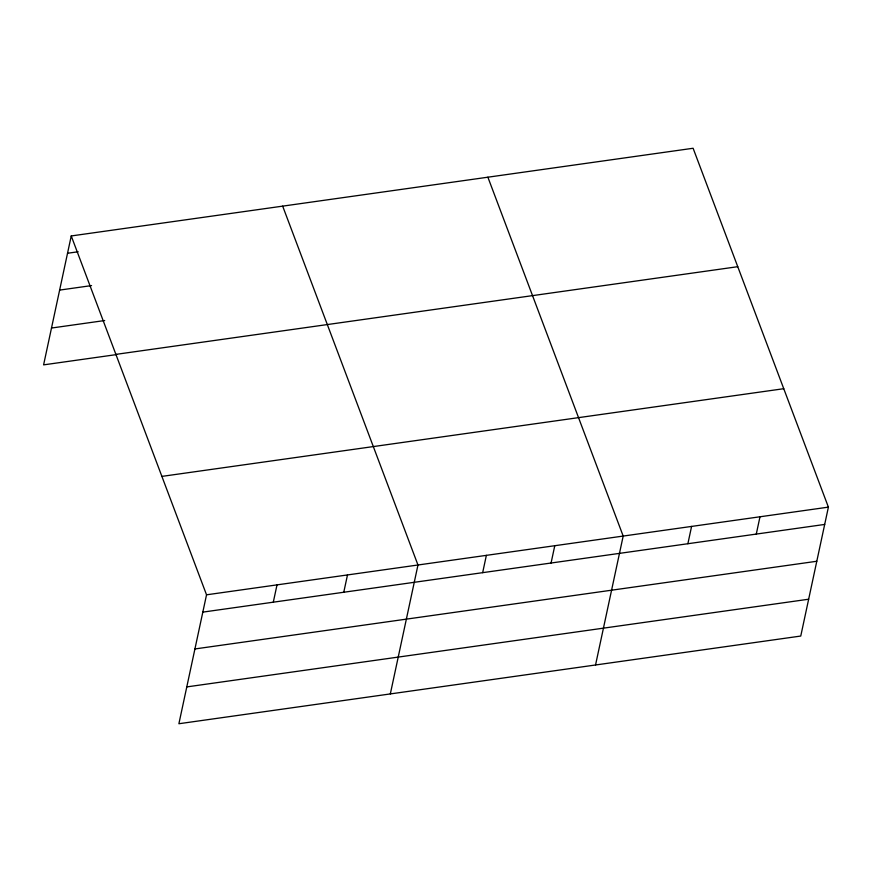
<?xml version="1.0" encoding="UTF-8"?>
<svg xmlns="http://www.w3.org/2000/svg" width="872" height="872" viewBox="0 0 872 872"><rect width="100%" height="100%" fill="white"/><g stroke="black" fill="none" stroke-linecap="round" stroke-linejoin="round"><path stroke-width="1.31" d="M71.242 235.952L206.533 594.813L178.891 723.738L800.758 636.048L828.4 507.133L693.109 148.262L71.242 235.952L43.6 364.867L116.739 354.555M273.296 602.181L277.013 584.883M343.775 592.241L347.492 574.942M390.329 693.916L417.971 565.002L282.67 206.141M482.663 572.664L486.369 555.355M551.071 563.018L554.777 545.709M595.543 664.987L623.186 536.062L487.884 177.201M687.877 543.725L691.594 526.416M756.286 534.078L759.992 516.769M67.526 253.262L78.164 251.757M59.634 290.093L91.549 285.591M51.492 328.036L104.684 320.536M115.889 354.381L737.756 266.69M161.887 476.395L783.754 388.705M206.533 594.813L828.4 507.133M202.827 612.122L824.694 524.432M194.925 648.953L816.792 561.263M186.793 686.907L808.66 599.217"/></g></svg>
